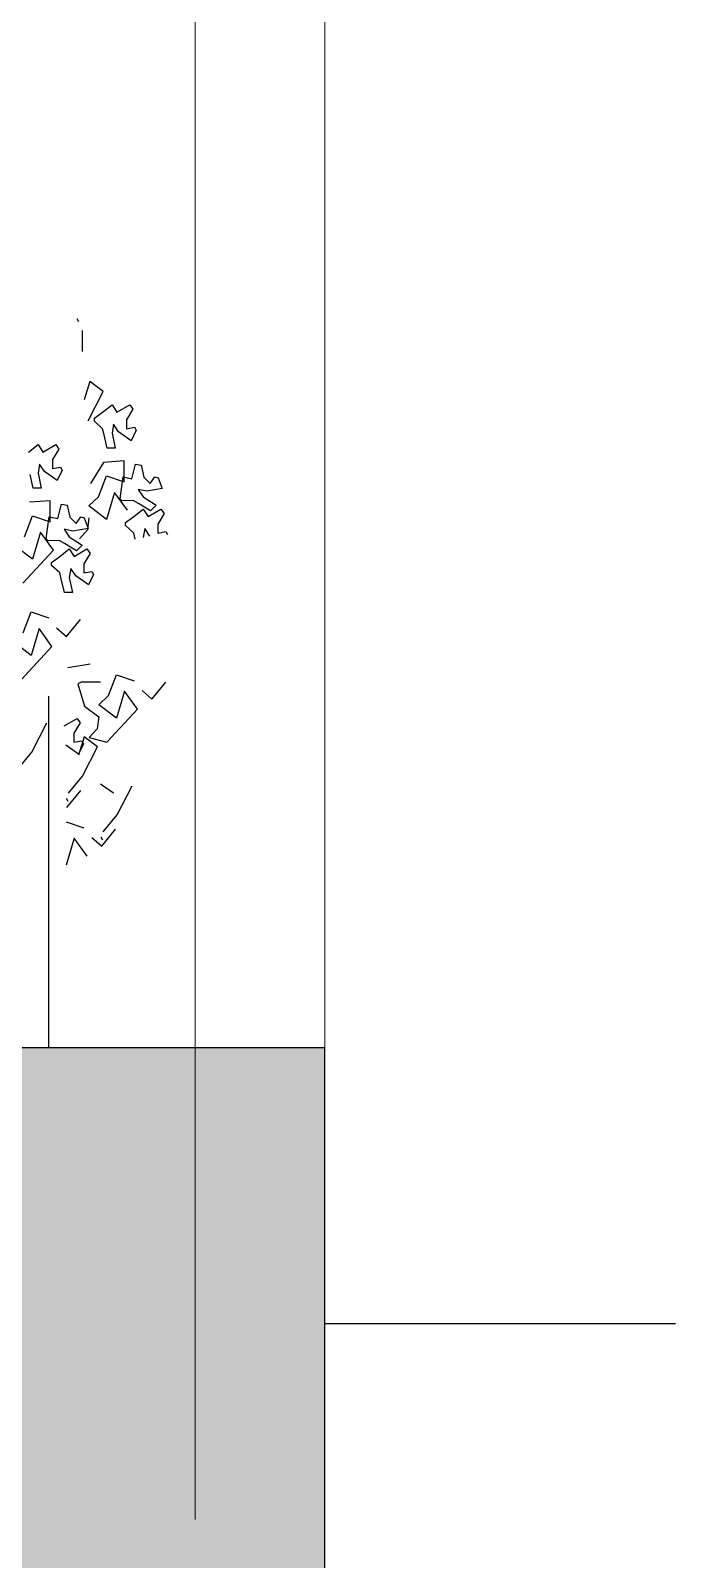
# Model space of a CAD drawing. Header units: metres. Extents: x -1655 to 449, y 40 to 361.
# Drawn here: x 70.472 to 71.057, y 57.776 to 59.16 of the extents above; entities that cross this region are included whole.
import ezdxf

# ---------------------------------------------------------------- set-up
doc = ezdxf.new("R2010")
doc.units = ezdxf.units.M
doc.header["$MEASUREMENT"] = 0
doc.layers.add('Layer5', color=31, linetype='Continuous', lineweight=9)
doc.layers.add('paisajismo', color=7, linetype='Continuous')

# ---------------------------------------------------------------- blocks, each defined once
blk = doc.blocks.new('5050new')
h = blk.add_hatch(color=256)
h.dxf.hatch_style = 1
h.paths.add_polyline_path([(6309.3073, 1826.5446), (6308.8073, 1826.5446), (6308.8072, 1826.0446), (6309.3072, 1826.0446)])
for p, q in [((6309.0573, 1826.5446), (6309.0573, 1826.8627)), ((6308.8072, 1826.2946), (6308.4892, 1826.2947)), ((6309.3072, 1826.2946), (6309.6253, 1826.2946)), ((6309.0572, 1826.0446), (6309.0572, 1825.7266))]:
    blk.add_line(p, q)
blk.add_lwpolyline([(6308.8073, 1826.5446), (6309.3073, 1826.5446), (6309.3072, 1826.0446), (6308.8072, 1826.0446)], close=True)
blk = doc.blocks.new('axha')
blk.add_blockref('5050new', (119.3769, 22.5755))
blk = doc.blocks.new('A$C78ED2221')
at = {"layer": 'paisajismo', "color": 86}
for p, q in [((0.8775, 2.5631), (0.9231, 2.6002)), ((1.3266, 2.6002), (1.3185, 2.6046)), ((1.3225, 2.5788), (1.3266, 2.6002)), ((1.3748, 2.596), (1.3467, 2.5788)), ((1.3667, 2.5529), (1.3868, 2.5874)), ((1.3868, 2.5874), (1.3748, 2.596)), ((1.4416, 2.5906), (1.4343, 2.5492)), ((1.4706, 2.5798), (1.4416, 2.5906)), ((0.9006, 2.5365), (0.8775, 2.5631)), ((1.3346, 2.5443), (1.3104, 2.54)), ((1.3145, 2.5573), (1.3346, 2.5443)), ((1.3467, 2.5788), (1.3225, 2.5788)), ((1.3868, 2.54), (1.3667, 2.5529)), ((1.3667, 2.5142), (1.3868, 2.54)), ((1.397, 2.5744), (1.3818, 2.5592)), ((1.3818, 2.5592), (1.4013, 2.5275)), ((1.4192, 2.5399), (1.397, 2.5744)), ((1.4394, 2.5259), (1.4192, 2.5399)), ((1.4343, 2.5492), (1.4394, 2.5259)), ((1.4552, 2.5588), (1.4732, 2.5711)), ((1.4723, 2.5417), (1.4552, 2.5588)), ((1.4732, 2.5711), (1.4706, 2.5798)), ((1.5043, 2.534), (1.4723, 2.5417)), ((0.5678, 2.4699), (0.6457, 2.5101)), ((0.7623, 2.4422), (0.8507, 2.524)), ((0.8507, 2.524), (0.8988, 2.4896)), ((0.9431, 2.468), (0.927, 2.5154)), ((1.3065, 2.5185), (1.3225, 2.5142)), ((1.3225, 2.5142), (1.3426, 2.4927)), ((1.3506, 2.4927), (1.3667, 2.5142)), ((1.4013, 2.5275), (1.4095, 2.5131)), ((1.4095, 2.5131), (1.4085, 2.4837)), ((1.4682, 2.5093), (1.5067, 2.5194)), ((1.4732, 2.4859), (1.4682, 2.5093)), ((1.5067, 2.5194), (1.5043, 2.534)), ((1.598, 2.5207), (1.5699, 2.5078)), ((1.5699, 2.5078), (1.5939, 2.4734)), ((1.606, 2.5164), (1.598, 2.5207)), ((1.602, 2.495), (1.606, 2.5164)), ((1.6542, 2.5121), (1.6261, 2.495)), ((1.6461, 2.4691), (1.6662, 2.5036)), ((1.6662, 2.5036), (1.6542, 2.5121)), ((0.4834, 2.4284), (0.529, 2.4654)), ((0.5223, 2.4328), (0.5678, 2.4699)), ((0.6261, 2.4599), (0.6502, 2.4255)), ((0.8988, 2.4896), (0.8266, 2.468)), ((0.8266, 2.468), (0.8627, 2.4207)), ((0.8869, 2.4466), (0.9431, 2.468)), ((1.3426, 2.4927), (1.3506, 2.4927)), ((1.4315, 2.4631), (1.3592, 2.4416)), ((1.3834, 2.4976), (1.4315, 2.4631)), ((1.4085, 2.4837), (1.4142, 2.478)), ((1.4142, 2.478), (1.4408, 2.4819)), ((1.4408, 2.4819), (1.4732, 2.4859)), ((1.4596, 2.489), (1.5159, 2.489)), ((1.4758, 2.4416), (1.4596, 2.489)), ((1.5159, 2.489), (1.5119, 2.433)), ((1.5899, 2.4561), (1.5498, 2.4648)), ((1.5498, 2.4648), (1.5498, 2.4433)), ((1.614, 2.4605), (1.5899, 2.4561)), ((1.5939, 2.4734), (1.614, 2.4605)), ((1.6261, 2.495), (1.602, 2.495)), ((1.6662, 2.4561), (1.6461, 2.4691)), ((0.5065, 2.4017), (0.4834, 2.4284)), ((0.5085, 2.4265), (0.5005, 2.4309)), ((0.6715, 2.3766), (0.7494, 2.4168)), ((0.7494, 2.4168), (0.7763, 2.3814)), ((0.7744, 2.3949), (0.7623, 2.4422)), ((0.8306, 2.4207), (0.7984, 2.4165)), ((0.8587, 2.382), (0.8306, 2.4207)), ((0.8627, 2.4207), (0.8869, 2.4466)), ((0.923, 2.4251), (0.923, 2.3734)), ((1.5119, 2.433), (1.4557, 2.3986)), ((1.5498, 2.4433), (1.5859, 2.4347)), ((1.5859, 2.4347), (1.602, 2.4304)), ((1.602, 2.4304), (1.6221, 2.4088)), ((1.6234, 2.3921), (1.7013, 2.4323)), ((1.6301, 2.4088), (1.6461, 2.4304)), ((1.6461, 2.4304), (1.6662, 2.4561)), ((1.7013, 2.4323), (1.7281, 2.3969)), ((0.4567, 2.3893), (0.5048, 2.3548)), ((0.549, 2.3333), (0.5329, 2.3807)), ((0.626, 2.3396), (0.6715, 2.3766)), ((0.7763, 2.3814), (0.7274, 2.3659)), ((0.7579, 2.3795), (0.7298, 2.3666)), ((0.7659, 2.3752), (0.7579, 2.3795)), ((0.7984, 2.4165), (0.7744, 2.3949)), ((0.9189, 2.3648), (0.8587, 2.382)), ((0.9712, 2.3979), (0.961, 2.338)), ((1.2116, 2.4061), (1.1835, 2.3932)), ((1.1835, 2.3932), (1.2076, 2.3588)), ((1.2196, 2.4018), (1.2116, 2.4061)), ((1.2156, 2.3804), (1.2196, 2.4018)), ((1.2397, 2.3804), (1.2156, 2.3804)), ((1.2679, 2.3975), (1.2397, 2.3804)), ((1.2598, 2.3545), (1.2799, 2.389)), ((1.2799, 2.389), (1.2679, 2.3975)), ((1.2901, 2.376), (1.2749, 2.3607)), ((1.3123, 2.3415), (1.2901, 2.376)), ((1.3347, 2.3921), (1.3274, 2.3508)), ((1.3637, 2.3814), (1.3347, 2.3921)), ((1.3663, 2.3727), (1.3637, 2.3814)), ((1.6221, 2.4088), (1.6301, 2.4088)), ((1.7281, 2.3969), (1.6793, 2.3814)), ((1.809, 2.3772), (1.8652, 2.3772)), ((0.5048, 2.3548), (0.4325, 2.3333)), ((0.5871, 2.3351), (0.6327, 2.3722)), ((0.6122, 2.3333), (0.6042, 2.3376)), ((0.7298, 2.3666), (0.7539, 2.3322)), ((0.7619, 2.3537), (0.7659, 2.3752)), ((0.786, 2.3537), (0.7619, 2.3537)), ((0.8141, 2.3709), (0.786, 2.3537)), ((0.806, 2.3279), (0.8261, 2.3623)), ((0.8261, 2.3623), (0.8141, 2.3709)), ((0.923, 2.3734), (0.9189, 2.3648)), ((1.0455, 2.3342), (1.0911, 2.3712)), ((1.1634, 2.3502), (1.1634, 2.3287)), ((1.2035, 2.3415), (1.1634, 2.3502)), ((1.2277, 2.3459), (1.2035, 2.3415)), ((1.2076, 2.3588), (1.2277, 2.3459)), ((1.2799, 2.3415), (1.2598, 2.3545)), ((1.2598, 2.3158), (1.2799, 2.3415)), ((1.2749, 2.3607), (1.2944, 2.3291)), ((1.3325, 2.3274), (1.3123, 2.3415)), ((1.3274, 2.3508), (1.3325, 2.3274)), ((1.3483, 2.3604), (1.3663, 2.3727)), ((1.3654, 2.3433), (1.3483, 2.3604)), ((1.3974, 2.3356), (1.3654, 2.3433)), ((1.3998, 2.321), (1.3974, 2.3356)), ((1.8969, 2.3619), (1.8889, 2.3662)), ((0.9303, 2.2133), (1.0187, 2.2951)), ((1.0187, 2.2951), (1.0668, 2.2606)), ((1.0686, 2.3075), (1.0455, 2.3342)), ((1.1634, 2.3287), (1.1996, 2.3201)), ((1.1881, 2.2174), (1.2765, 2.2991)), ((1.1996, 2.3201), (1.2156, 2.3158)), ((1.2156, 2.3158), (1.2357, 2.2942)), ((1.2357, 2.2942), (1.2437, 2.2942)), ((1.2437, 2.2942), (1.2598, 2.3158)), ((1.2765, 2.2991), (1.3246, 2.2647)), ((1.2944, 2.3291), (1.3026, 2.3147)), ((1.3026, 2.3147), (1.3016, 2.2852)), ((1.3612, 2.3108), (1.3998, 2.321)), ((1.3663, 2.2875), (1.3612, 2.3108)), ((1.4911, 2.3223), (1.463, 2.3094)), ((1.463, 2.3094), (1.487, 2.275)), ((1.4991, 2.318), (1.4911, 2.3223)), ((1.4951, 2.2965), (1.4991, 2.318)), ((1.5192, 2.2965), (1.4951, 2.2965)), ((1.5473, 2.3137), (1.5192, 2.2965)), ((1.5392, 2.2706), (1.5593, 2.3051)), ((1.5593, 2.3051), (1.5473, 2.3137)), ((0.7358, 2.2409), (0.8137, 2.2811)), ((1.0668, 2.2606), (0.9946, 2.2391)), ((1.1111, 2.2391), (1.095, 2.2865)), ((1.3246, 2.2647), (1.2523, 2.2431)), ((1.3016, 2.2852), (1.3073, 2.2796)), ((1.3073, 2.2796), (1.3339, 2.2835)), ((1.3339, 2.2835), (1.3663, 2.2875)), ((1.3689, 2.2431), (1.3527, 2.2905)), ((1.3527, 2.2905), (1.409, 2.2905)), ((1.409, 2.2905), (1.405, 2.2345)), ((1.4429, 2.2664), (1.4429, 2.2449)), ((1.483, 2.2577), (1.4429, 2.2664)), ((1.5071, 2.262), (1.483, 2.2577)), ((1.487, 2.275), (1.5071, 2.262)), ((1.5593, 2.2577), (1.5392, 2.2706)), ((1.5392, 2.2319), (1.5593, 2.2577)), ((0.6903, 2.2039), (0.7358, 2.2409)), ((0.9946, 2.2391), (1.0307, 2.1917)), ((1.0549, 2.2176), (1.1111, 2.2391)), ((1.4429, 2.2449), (1.479, 2.2363))]:
    blk.add_line(p, q, dxfattribs=at)
at = {"layer": 'paisajismo', "color": 64}
for p, q in [((1.3592, 2.4416), (1.3954, 2.3943)), ((1.3954, 2.3943), (1.4195, 2.4201)), ((1.4195, 2.4201), (1.4758, 2.4416)), ((1.3311, 2.39), (1.3071, 2.3685)), ((1.3633, 2.3943), (1.3311, 2.39)), ((1.2523, 2.2431), (1.2885, 2.1958)), ((1.3126, 2.2217), (1.3689, 2.2431))]:
    blk.add_line(p, q, dxfattribs=at)

msp = doc.modelspace()

# ---------------------------------------------------------------- linework, layer by layer
at = {"layer": 'Layer5'}
for p, q in [((70.6213, 62.7402), (70.6213, 57.8117)), ((70.7389, 62.7402), (70.7389, 58.2394))]:
    msp.add_line(p, q, dxfattribs=at)

# ---------------------------------------------------------------- block references
msp.add_blockref('axha', (-6357.9454, -1790.8808))
at = {"color": 1, "xscale": -0.3381494434166233, "yscale": 0.3381494434166233, "zscale": 0.3381494434166233, "rotation": 270}
msp.add_blockref('A$C78ED2221', (69.7155, 58.2581), dxfattribs=at)

doc.saveas('drawing.dxf')
